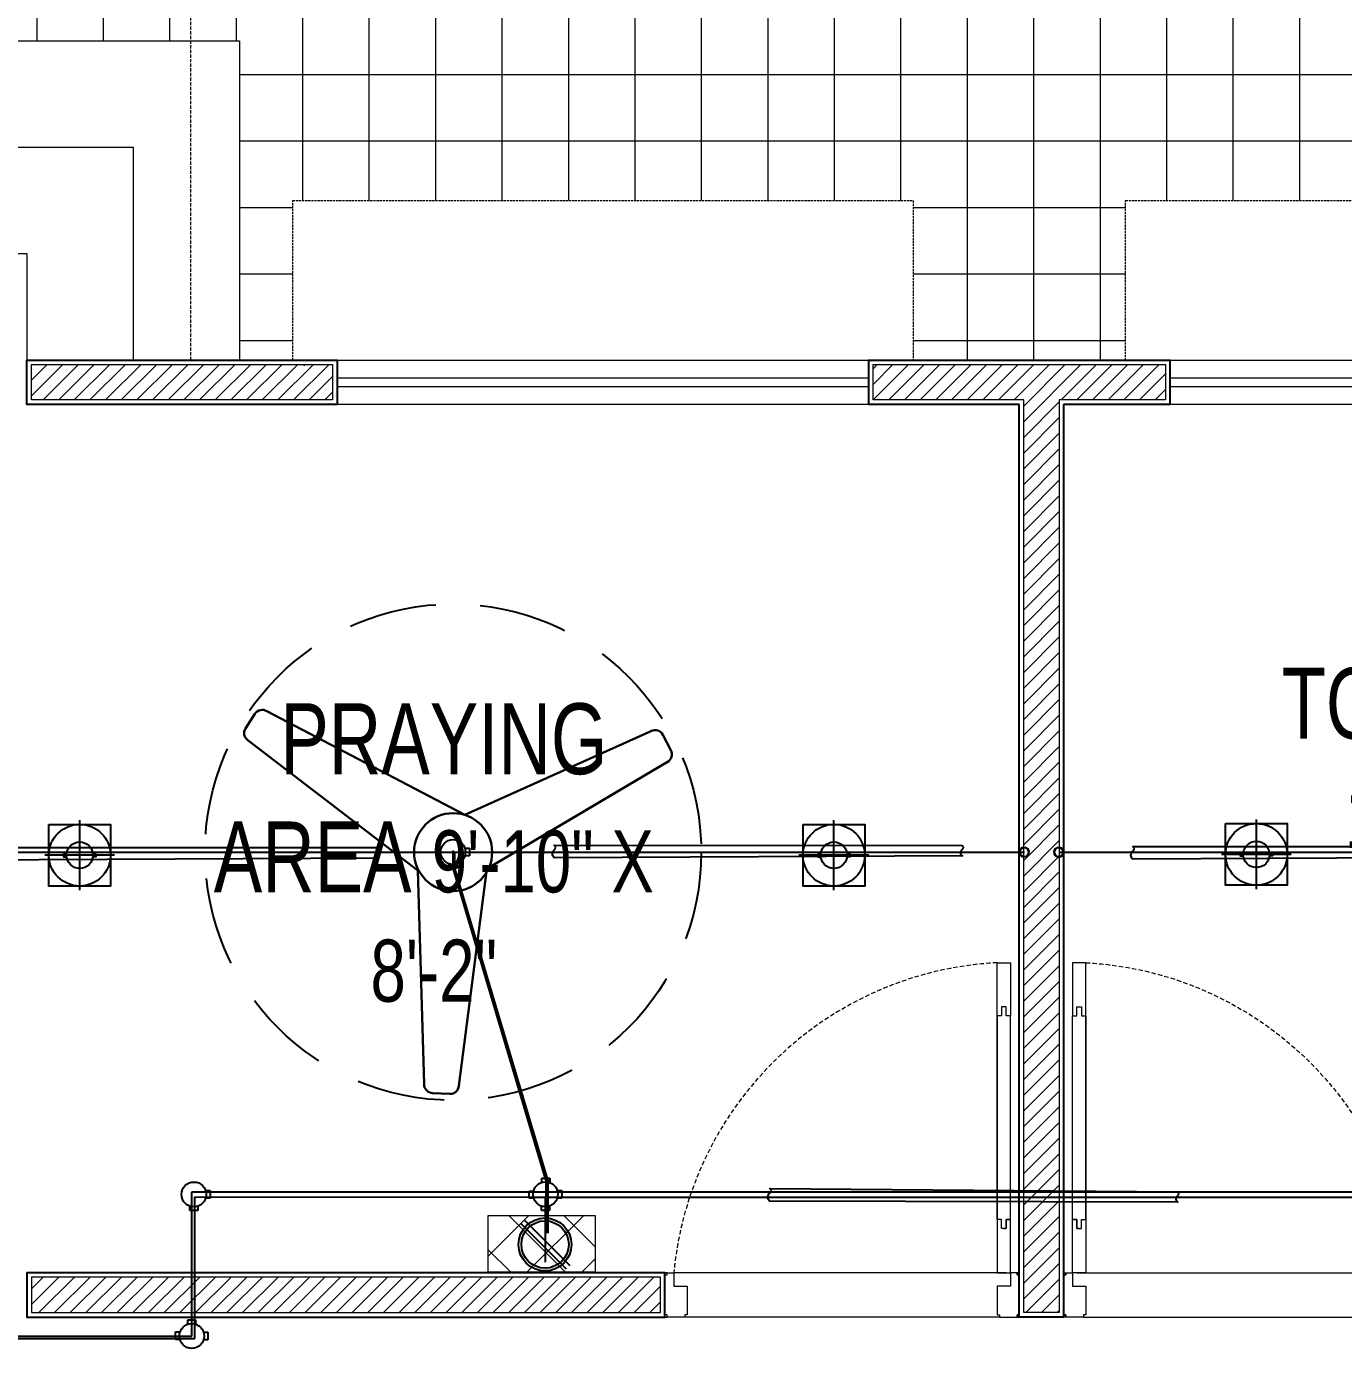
# Model space of a CAD drawing. Header units: inches. Extents: x 112 to 4169, y -2569 to 841.
# Drawn here: x 469.1 to 617.7, y 481.3 to 633 of the extents above; entities that cross this region are included whole.
import ezdxf

# ---------------------------------------------------------------- set-up
doc = ezdxf.new("R2010")
doc.units = ezdxf.units.IN
doc.header["$MEASUREMENT"] = 0
doc.linetypes.add('DASH', pattern=[0.35, 0.25, -0.1])
doc.linetypes.add('DASHED', pattern=[0.75, 0.5, -0.25])
doc.layers.get('Defpoints').update_dxf_attribs({"lineweight": 0})
for name, color, linetype in [('Cables', 7, 'Continuous'), ('Lights', 7, 'Continuous'), ('PVC Conduit and Circular Boxes', 7, 'Continuous'), ('Sockets', 7, 'Continuous'), ('wall 05', 253, 'Continuous')]:
    doc.layers.add(name, color=color, linetype=linetype)
for name, color, linetype, lineweight in [('DOOR', 115, 'Continuous', 15), ('E-CF-Ceiling-Fan', 42, 'Continuous', 30), ('Glass', 5, 'Continuous', 9), ('HACTH', 8, 'Continuous', 9), ('Plaster Line', 254, 'Continuous', 15), ('Porch', 90, 'Continuous', 15), ('Stair', 86, 'Continuous', 18), ('Sunshed', 5, 'Continuous', 15), ('Switchboard', 30, 'Continuous', 13), ('Text', 252, 'Continuous', 15), ('WINDOW', 140, 'Continuous', 9)]:
    doc.layers.add(name, color=color, linetype=linetype, lineweight=lineweight)
doc.styles.add('Swiss721', font='swisscl.ttf')
pattern_1 = [(45, (-121864.2342, -171118.0411), (-0.8838834765, 0.8838834765), [])]

# ---------------------------------------------------------------- blocks, each defined once
blk = doc.blocks.new('A$C5AAA0143')
at = {"layer": 'Defpoints'}
for points in [[(-39.75, 5), (-40, 5), (-40, 4.75), (-39.75, 4.75)], [(0, 5), (-0.25, 5), (-0.25, 4.75), (0, 4.75)], [(-39.75, 0.25), (-40, 0.25), (-40, 0), (-39.75, 0)], [(0, 0.25), (-0.25, 0.25), (-0.25, 0), (0, 0)]]:
    blk.add_lwpolyline(points, close=True, dxfattribs=at)
at = {"layer": 'DOOR'}
for points in [[(-1.75, 10), (-2, 10), (-2, 11), (-2.5, 11), (-2.5, 5), (-1, 5), (-1, 11), (-1.5, 11), (-1.5, 10), (-1.75, 10), (-1.5, 10), (-1.5, 11), (-1, 11), (-1, 33.99), (-1.5, 33.99), (-1.5, 34.99), (-2, 34.99), (-2, 33.99), (-2.5, 33.99), (-2.5, 11), (-2.5, 39.99), (-1, 39.99), (-1, 33.99)], [(-39, 5), (-39, 3.5), (-37.5, 3.5), (-37.5, 0.25), (-37.75, 0.25), (-37.75, 0), (-39.75, 0), (-39.75, 0.25), (-40, 0.25), (-40, 4.75), (-39.75, 4.75), (-39.75, 5), (-39, 5)], [(-1, 5), (-1, 3.5), (-2.5, 3.5), (-2.5, 0.25), (-2.25, 0.25), (-2.25, 0), (-0.25, 0), (-0.25, 0.25), (0, 0.25), (0, 4.75), (-0.25, 4.75), (-0.25, 5), (-1, 5)]]:
    blk.add_lwpolyline(points, dxfattribs=at)
at = {"layer": 'DOOR', "linetype": 'DASHED', "lineweight": 0}
blk.add_arc((-0.49, 1.36), 38.68, 92.9729, 174.603, dxfattribs=at)
at = {"layer": 'HACTH', "lineweight": 0, "ltscale": 10}
for p, q in [((-1.5, 5), (-39, 5)), ((-2.25, 0), (-37.75, 0))]:
    blk.add_line(p, q, dxfattribs=at)
blk = doc.blocks.new('CF')
for p, q in [((-23.84, 14.22), (-22.76, 15.89)), ((1.35, 4.29), (-21.39, 16.19)), ((1.35, 4.29), (22.9, 13.97)), ((-4.07, -2.11), (-23.55, 12.84)), ((24.1, 13.48), (25.01, 11.71)), ((3.87, -1.9), (24.71, 10.43)), ((-4.07, -2.11), (-3.33, -26.62)), ((3.87, -1.9), (0.65, -26.82)), ((-0.39, -27.76), (-2.38, -27.66))]:
    blk.add_line(p, q)
for radius in [4.48, 0.0888]:
    blk.add_circle((0, 0), radius)
for centre, radius, start, end in [((-21.93, 15.35), 0.996, 57.1351, 147.1351), ((-23.01, 13.68), 0.996, 147.1351, 237.1351), ((23.21, 13.03), 0.996, 27.1351, 117.1351), ((24.09, 11.25), 1.03, 299.2548, 26.4357), ((-2.33, -26.67), 0.996, 177.1351, 267.1351), ((-0.34, -26.77), 0.996, 267.1351, 357.1351)]:
    blk.add_arc(centre, radius, start, end)

msp = doc.modelspace()

# ---------------------------------------------------------------- hatches: boundary and pattern name
at = {"layer": 'HACTH', "ltscale": 10}
h = msp.add_hatch(dxfattribs=at)
h.set_pattern_fill('ANSI37', color=256, scale=60, angle=45, style=0)
h.set_pattern_definition([(90, (-138384.7415, -171144.917), (-7.5, 1e-15), []), (180, (-138384.7415, -171144.917), (-1e-15, -7.5), [])])
h.paths.add_polyline_path([(894.13, 650.37), (839.12, 650.37), (170.12, 650.37), (170.12, 595.36), (230.12, 595.36), (242.12, 595.36), (349.12, 595.36), (349.12, 631.37), (493.12, 631.37), (493.12, 595.36), (499.12, 595.36), (499.12, 613.36), (569.12, 613.36), (569.12, 595.36), (593.12, 595.36), (593.12, 613.36), (663.12, 613.36), (663.12, 595.36), (673.12, 595.36), (728.12, 595.36), (728.12, 613.36), (798.12, 613.36), (798.12, 595.36), (827.12, 595.36), (839.12, 595.36), (839.12, 583.36), (839.12, 576.36), (857.12, 576.36), (857.12, 506.36), (839.12, 506.36), (839.12, 480.36), (857.12, 480.36), (857.12, 415.36), (875.13, 415.36), (875.13, 315.36), (839.12, 315.36), (839.12, 301.36), (839.12, 241.36), (894.13, 241.36)])
h.paths.add_polyline_path([(230.12, 576.37), (230.12, 583.36), (230.12, 590.36), (170.12, 590.36), (170.12, 391.36), (230.12, 391.36), (230.12, 421.37), (212.12, 421.37), (194.11, 421.37), (194.11, 523.37), (230.12, 523.37)], flags=17)
at = {"layer": 'HACTH'}
h = msp.add_hatch(dxfattribs=at)
h.set_pattern_fill('ANSI31', color=256, scale=10, style=0)
h.set_pattern_definition(pattern_1)
h.paths.add_polyline_path([(469.62, 594.86), (469.62, 590.86), (503.62, 590.86), (503.62, 594.86)])
h = msp.add_hatch(dxfattribs=at)
h.set_pattern_fill('ANSI31', color=256, scale=10, style=0)
h.set_pattern_definition(pattern_1)
h.paths.add_polyline_path([(581.62, 487.87), (585.62, 487.87), (585.62, 491.87), (585.62, 590.86), (597.62, 590.86), (597.62, 594.86), (564.62, 594.86), (564.62, 590.86), (581.62, 590.86)])
h = msp.add_hatch(dxfattribs=at)
h.set_pattern_fill('ANSI31', color=256, scale=10, style=0)
h.set_pattern_definition(pattern_1)
h.paths.add_polyline_path([(540.62, 487.87), (540.62, 491.87), (469.62, 491.87), (469.62, 487.87)])
at = {"layer": 'Plaster Line'}
h = msp.add_hatch(dxfattribs=at)
h.set_pattern_fill('ANSI31', color=256, scale=100, style=0)
h.set_pattern_definition([(45, (-118637.183, -172459.735), (-8.8388348, 8.8388348), [])])
h.paths.add_polyline_path([(509.36, 594.86), (500.36, 594.86), (500.36, 590.86), (509.36, 590.86)])
at = {"layer": 'Switchboard'}
h = msp.add_hatch(dxfattribs=at)
h.set_pattern_fill('ANSI37', color=256, scale=35)
h.set_pattern_definition([(45, (258.5888, 46.042), (-3.093592, 3.093592), []), (135, (258.5888, 46.042), (-3.093592, -3.093592), [])])
h.paths.add_polyline_path([(533.25, 492.43), (533.25, 498.84), (521.19, 498.84), (521.19, 492.43)])

# ---------------------------------------------------------------- linework, layer by layer
for points in [[(473.59, 539.62), (473.25, 539.62), (473.26, 539.32), (473.59, 539.32)], [(476.57, 539.62), (476.9, 539.62), (476.9, 539.32), (476.56, 539.32)], [(558.71, 539.62), (558.37, 539.62), (558.37, 539.32), (558.71, 539.32)], [(561.68, 539.62), (562.02, 539.62), (562.02, 539.32), (561.68, 539.32)], [(606.38, 539.71), (606.04, 539.71), (606.05, 539.41), (606.39, 539.41)], [(609.36, 539.71), (609.69, 539.71), (609.69, 539.41), (609.35, 539.41)]]:
    msp.add_lwpolyline(points)
at = {"linetype": 'DASHED', "ltscale": 20}
msp.add_circle((517.22, 539.83), 28, dxfattribs=at)
for centre in [(475.08, 539.49), (560.19, 539.49), (607.87, 539.58)]:
    msp.add_circle(centre, 1.49)
at = {"lineweight": 30}
for centre in [(581.67, 539.83), (585.57, 539.83)]:
    msp.add_circle(centre, 0.527, dxfattribs=at)
at = {"layer": 'Cables', "color": 3}
for p, q in [((461.59, 539.83), (519.05, 539.83)), ((517.22, 538.01), (517.22, 539.83)), ((517.43, 538.01), (517.43, 539.83)), ((519.05, 539.83), (581.71, 539.83)), ((585.57, 539.83), (651.84, 539.83)), ((527.68, 502.87), (517.22, 538.01)), ((527.89, 502.87), (517.43, 538.01)), ((527.68, 502.87), (527.68, 496.82)), ((527.89, 502.87), (527.89, 496.82))]:
    msp.add_line(p, q, dxfattribs=at)
at = {"layer": 'Cables', "color": 1}
for p, q in [((487.73, 501.52), (642.36, 501.52)), ((487.73, 485.23), (487.73, 501.52)), ((488.08, 484.96), (488.08, 500.93)), ((488.08, 500.93), (527.94, 500.91)), ((525.82, 500.91), (527.59, 500.91)), ((527.59, 500.91), (527.59, 493.55)), ((527.59, 500.91), (640.38, 500.88)), ((366.92, 484.96), (488.08, 484.96)), ((367.19, 485.23), (487.73, 485.23))]:
    msp.add_line(p, q, dxfattribs=at)
at = {"layer": 'Glass', "ltscale": 10}
for points in [[(564.12, 593.36), (564.12, 592.36), (504.12, 592.36), (504.12, 593.36)], [(658.12, 593.36), (658.12, 592.36), (598.12, 592.36), (598.12, 593.36)]]:
    msp.add_lwpolyline(points, close=True, dxfattribs=at)
at = {"layer": 'Lights', "color": 40}
for p, q in [((475.08, 535.55), (475.08, 543.43)), ((560.19, 535.55), (560.19, 543.43)), ((607.87, 535.64), (607.87, 543.52)), ((479.02, 539.49), (471.14, 539.49)), ((564.13, 539.49), (556.25, 539.49)), ((611.81, 539.58), (603.93, 539.58))]:
    msp.add_line(p, q, dxfattribs=at)
at = {"layer": 'Lights'}
for points in [[(604.39, 543.05), (611.34, 543.05), (611.34, 536.1), (604.39, 536.1)], [(471.6, 542.96), (478.55, 542.96), (478.55, 536.01), (471.6, 536.01)], [(556.72, 542.96), (563.67, 542.96), (563.67, 536.01), (556.72, 536.01)]]:
    msp.add_lwpolyline(points, close=True, dxfattribs=at)
for centre in [(607.87, 539.58), (475.08, 539.49), (560.19, 539.49)]:
    msp.add_circle(centre, 3.48, dxfattribs=at)
at = {"layer": 'Plaster Line'}
for points in [[(503.62, 590.86), (469.62, 590.86), (469.62, 594.86), (503.62, 594.86)], [(581.62, 590.86), (564.62, 590.86), (564.62, 594.86), (597.62, 594.86), (597.62, 590.86), (585.62, 590.86), (585.62, 491.87), (585.62, 491.87), (585.62, 487.87), (581.62, 487.87), (581.62, 590.86)], [(540.62, 491.87), (469.62, 491.87), (469.62, 487.87), (540.62, 487.87)]]:
    msp.add_lwpolyline(points, close=True, dxfattribs=at)
at = {"layer": 'Porch', "linetype": 'DASH', "ltscale": 1.5}
msp.add_lwpolyline([(487.62, 595.36), (487.62, 665.37), (355.12, 665.37), (355.12, 595.36)], dxfattribs=at)
at = {"layer": 'PVC Conduit and Circular Boxes'}
for p, q in [((515.4, 539.41), (515.4, 540.29)), ((515.4, 540.29), (515.89, 540.29)), ((518.55, 540.29), (519.05, 540.29)), ((519.05, 540.29), (519.05, 539.41)), ((515.89, 539.41), (515.4, 539.41)), ((516.78, 538.02), (516.78, 538.52)), ((517.66, 538.52), (517.66, 538.02)), ((519.05, 539.41), (518.56, 539.42)), ((517.66, 538.02), (516.78, 538.02)), ((527.24, 502.57), (527.24, 503.06)), ((527.24, 503.06), (528.12, 503.06)), ((528.12, 503.06), (528.12, 502.54)), ((489.29, 501.65), (489.79, 501.65)), ((489.79, 500.78), (489.29, 500.78)), ((489.79, 501.65), (489.79, 500.78)), ((525.82, 500.79), (525.82, 501.58)), ((525.82, 501.58), (526.31, 501.58)), ((526.31, 500.79), (525.82, 500.79)), ((528.97, 501.66), (529.47, 501.66)), ((529.47, 500.79), (528.97, 500.79)), ((529.47, 501.66), (529.47, 500.79)), ((487.52, 499.39), (487.52, 499.88)), ((488.4, 499.39), (487.52, 499.39)), ((488.4, 499.88), (488.4, 499.39)), ((527.2, 499.4), (527.2, 499.9)), ((528.08, 499.4), (527.2, 499.4)), ((528.08, 499.9), (528.08, 499.4)), ((487.29, 486.56), (487.29, 487.06)), ((487.29, 487.06), (488.16, 487.06)), ((488.16, 487.06), (488.16, 486.56)), ((485.89, 484.84), (485.89, 485.71)), ((485.89, 485.71), (486.41, 485.71)), ((489.06, 485.67), (489.55, 485.67)), ((489.55, 485.67), (489.55, 484.79)), ((486.38, 484.84), (485.89, 484.84)), ((489.55, 484.79), (489.06, 484.79))]:
    msp.add_line(p, q, dxfattribs=at)
for points in [[(508.77, 540.34, -0.56347), (508.77, 539.83, 0.571886), (508.84, 539.17), (462.77, 538.94, -0.456322), (462.77, 539.83, 0.605884), (462.77, 540.36)], [(574.63, 540.6, -0.56347), (574.63, 540.09, 0.571886), (574.7, 539.42), (528.63, 539.2, -0.456322), (528.63, 540.09, 0.605884), (528.63, 540.61)], [(639.92, 540.46, -0.56347), (639.92, 539.95, 0.571886), (639.99, 539.28), (593.92, 539.06, -0.456322), (593.92, 539.95, 0.605884), (593.92, 540.47)], [(598.95, 501.52, -0.56347), (598.94, 501.01, 0.571886), (599.01, 500.34), (552.94, 500.46, -0.456322), (552.95, 501.36, 0.605884), (552.95, 501.88)]]:
    msp.add_lwpolyline(points, format="xyb", close=True, dxfattribs=at)
for centre in [(517.22, 539.85), (487.96, 501.21), (527.64, 501.23), (487.73, 485.23)]:
    msp.add_circle(centre, 1.4, dxfattribs=at)
at = {"layer": 'Sockets', "color": 3}
for p, q in [((524.87, 497.93), (529.98, 492.83)), ((525.29, 498.3), (530.39, 493.2))]:
    msp.add_line(p, q, dxfattribs=at)
for radius in [2.99, 2.67]:
    msp.add_circle((527.59, 495.56), radius, dxfattribs=at)
at = {"layer": 'Stair', "linetype": 'Continuous', "ltscale": 10}
for points in [[(349.12, 595.37), (349.12, 631.37), (493.12, 631.37), (493.12, 595.36)], [(361.12, 595.37), (361.12, 619.37), (481.12, 619.37), (481.12, 595.36)], [(373.12, 595.37), (373.12, 595.37), (373.12, 607.37), (469.12, 607.37), (469.12, 607.37), (469.12, 595.36)]]:
    msp.add_lwpolyline(points, dxfattribs=at)
at = {"layer": 'Sunshed', "linetype": 'DASH'}
for points in [[(499.12, 595.36), (499.12, 613.36), (569.12, 613.36), (569.12, 595.36)], [(593.12, 595.36), (593.12, 613.36), (663.12, 613.36), (663.12, 595.36)]]:
    msp.add_lwpolyline(points, dxfattribs=at)
at = {"layer": 'Switchboard'}
msp.add_lwpolyline([(521.19, 498.84), (533.25, 498.84), (533.25, 492.43), (521.19, 492.43)], close=True, dxfattribs=at)
at = {"layer": 'wall 05'}
for points in [[(504.12, 590.36), (469.12, 590.36), (469.12, 595.36), (504.12, 595.36)], [(541.12, 492.37), (469.12, 492.37), (469.12, 487.37), (541.12, 487.37)]]:
    msp.add_lwpolyline(points, close=True, dxfattribs=at)
for points in [[(581.12, 590.36), (564.12, 590.36), (564.12, 595.36), (598.12, 595.36), (598.12, 590.36), (586.12, 590.36)], [(586.12, 590.36), (586.12, 492.37), (586.12, 492.37), (586.12, 487.37), (581.12, 487.37), (581.12, 590.36)]]:
    msp.add_lwpolyline(points, dxfattribs=at)
at = {"layer": 'WINDOW', "ltscale": 10}
for points in [[(564.12, 595.36), (564.12, 590.36), (504.12, 590.36), (504.12, 595.36)], [(658.12, 595.36), (658.12, 590.36), (598.12, 590.36), (598.12, 595.36)]]:
    msp.add_lwpolyline(points, close=True, dxfattribs=at)

# ---------------------------------------------------------------- block references
at = {"layer": 'E-CF-Ceiling-Fan', "lineweight": 0, "xscale": 0.9826591356573481, "yscale": 0.9826591356573481, "zscale": 0.9826591356486393}
msp.add_blockref('CF', (517.22, 539.83), dxfattribs=at)
at = {"layer": 'HACTH'}
msp.add_blockref('A$C5AAA0143', (581.12, 487.37), dxfattribs=at)
at = {"layer": 'HACTH', "xscale": -1}
msp.add_blockref('A$C5AAA0143', (586.12, 487.37), dxfattribs=at)

# ---------------------------------------------------------------- texts
at = {"layer": 'Text', "char_height": 8, "width": 62.6303, "attachment_point": 2, "style": 'Swiss721'}
for s, insert in [('TOOLS ROOM {\\H0.875x;10\'-6" X 8\'-2"}', (638.52, 560.64)), (' PRAYING AREA {\\H0.875x;9\'-10" X 8\'-2" }', (515.04, 556.63))]:
    msp.add_mtext(s, dxfattribs=dict(at, insert=insert))

doc.saveas('drawing.dxf')
